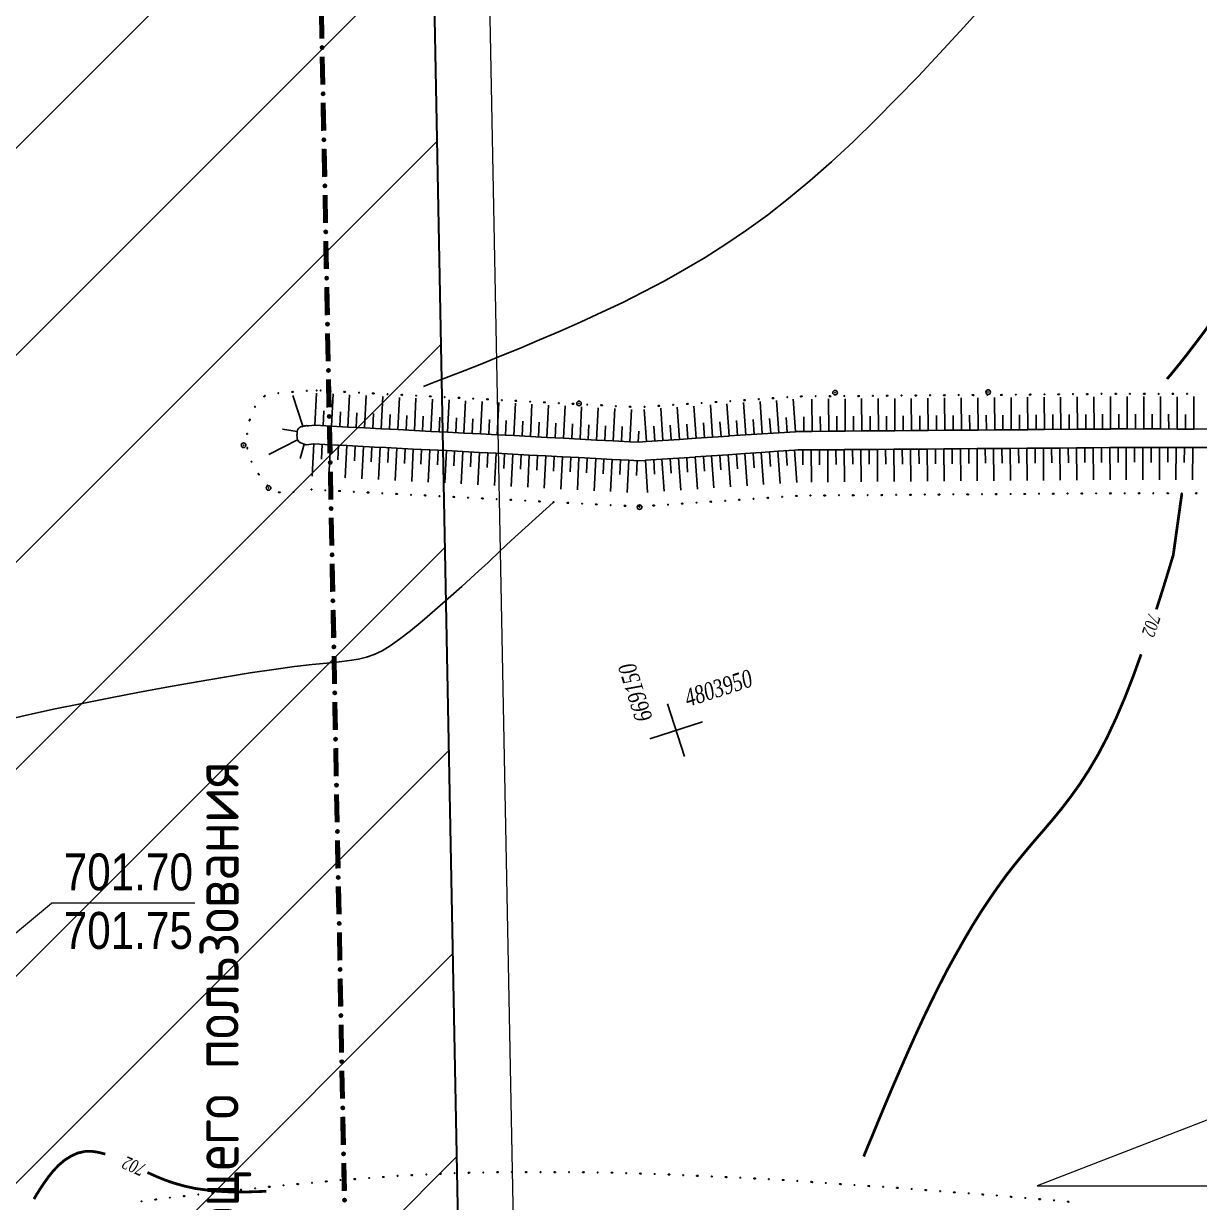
# Model space of a CAD drawing. Header units: millimetres. Extents: x 1353783 to 6492029790, y -7276956 to -512500.
# Drawn here: x 9998808 to 10011559, y -2824991 to -2812207 of the extents above; entities that cross this region are included whole.
import ezdxf
from ezdxf.enums import TextEntityAlignment as Align

# ---------------------------------------------------------------- set-up
doc = ezdxf.new("R2010")
doc.units = ezdxf.units.MM
doc.linetypes.add('CONTI', pattern=[0])
doc.layers.get('0').update_dxf_attribs({"lineweight": 5})
doc.layers.get('Defpoints').update_dxf_attribs({"color": 255})
for name, color, linetype, lineweight in [('!A-0', 7, 'Continuous', 0), ('Room_name', 250, 'Continuous', 20), ('Room_number', 250, 'Continuous', 13), ('ГП-Граница учасика ИЖС', 3, 'Continuous', 5)]:
    doc.layers.add(name, color=color, linetype=linetype, lineweight=lineweight)
doc.layers.add('AREA', color=1, linetype='Continuous', lineweight=15, plot=False)
for name, color, linetype in [('GOR_BUNKNOWN', 212, 'CONTI'), ('GORIZUNKNOWN', 32, 'CONTI'), ('PI_DTUNKNOWN', 250, 'CONTI'), ('SETKR', 7, 'CONTI'), ('SIT_LГРАНИЦЫ', 10, 'CONTI'), ('SIT_LРЕЛЬЕФ', 7, 'CONTI'), ('Заливка', 7, 'Continuous'), ('РЕЛЬЕФ', 7, 'CONTI')]:
    doc.layers.add(name, color=color, linetype=linetype)
doc.styles.add('ISOCPEUR', font='', dxfattribs={"width": 0.85})
doc.styles.add('SHRFT', font='', dxfattribs={"width": 0.75})
doc.styles.get("Standard").update_dxf_attribs({"font": 'Arial Narrow.ttf'})
doc.styles.get('ISOCPEUR').set_extended_font_data('ISOCPEUR')
doc.styles.get('SHRFT').set_extended_font_data('Times New Roman Cyr', italic=True)

# ---------------------------------------------------------------- blocks, each defined once
blk = doc.blocks.new('BL_333')
at = {"color": 0}
for p, q in [((0, -3), (0, 3)), ((-3, 0), (3, 0))]:
    blk.add_line(p, q, dxfattribs=at)
blk = doc.blocks.new('оо')
at = {"layer": 'GOR_BUNKNOWN', "color": 9, "true_color": 0xc7c8ca, "const_width": 0.15}
for points in [[(222999.563, -3431698.742), (222999.823, -3431698.582), (223000.133, -3431698.382), (223000.513, -3431698.132), (223000.963, -3431697.832), (223001.493, -3431697.462), (223002.123, -3431697.022), (223002.853, -3431696.492), (223003.703, -3431695.872), (223004.663, -3431695.152), (223005.763, -3431694.322)], [(222995.193, -3431710.462), (222995.843, -3431709.552), (222996.443, -3431708.692), (222996.973, -3431707.922), (222998.426, -3431704.91)], [(222990.543, -3431716.232), (222991.313, -3431715.402), (222992.103, -3431714.492), (222992.893, -3431713.522), (222993.663, -3431712.522)], [(222971.013, -3431733.852), (222971.423, -3431733.362), (222971.903, -3431732.802), (222972.433, -3431732.172), (222973.013, -3431731.492), (222973.633, -3431730.772), (222974.283, -3431730.032), (222974.963, -3431729.262), (222975.653, -3431728.492), (222976.353, -3431727.732), (222977.053, -3431726.992), (222977.743, -3431726.282), (222978.423, -3431725.602), (222979.103, -3431724.962), (222979.773, -3431724.342), (222980.433, -3431723.752), (222981.083, -3431723.202), (222981.743, -3431722.672), (222982.393, -3431722.172), (222983.033, -3431721.702), (222983.683, -3431721.262), (222984.333, -3431720.842), (222984.983, -3431720.432), (222985.643, -3431720.032), (222986.303, -3431719.622), (222986.973, -3431719.192), (222987.653, -3431718.722), (222988.353, -3431718.202), (222989.063, -3431717.622), (222989.793, -3431716.972), (222990.543, -3431716.232)], [(222930.873, -3431720.672), (222930.483, -3431720.642), (222930.093, -3431720.692), (222929.693, -3431720.792), (222929.313, -3431720.952), (222928.943, -3431721.152), (222928.593, -3431721.382), (222928.273, -3431721.622), (222927.973, -3431721.862), (222927.703, -3431722.082), (222927.473, -3431722.292)], [(222931.903, -3431721.152), (222931.563, -3431720.942), (222931.223, -3431720.772), (222930.873, -3431720.672)], [(222934.983, -3431723.802), (222934.563, -3431723.492), (222934.163, -3431723.152), (222933.773, -3431722.802)], [(222939.603, -3431725.742), (222939.273, -3431725.652), (222938.893, -3431725.542), (222938.463, -3431725.422), (222938.003, -3431725.272), (222937.523, -3431725.102), (222937.013, -3431724.902), (222936.503, -3431724.672), (222935.983, -3431724.422), (222935.483, -3431724.132), (222934.983, -3431723.802)]]:
    blk.add_lwpolyline(points, dxfattribs=at)
at = {"layer": 'GORIZUNKNOWN', "color": 9, "true_color": 0xc7c8ca}
for points in [[(222961.053, -3431686.792), (222961.743, -3431686.752), (222962.553, -3431686.712), (222963.453, -3431686.652), (222964.453, -3431686.592), (222965.513, -3431686.512), (222966.643, -3431686.422), (222967.823, -3431686.322), (222969.033, -3431686.202), (222970.263, -3431686.072), (222971.503, -3431685.922), (222972.743, -3431685.762), (222973.983, -3431685.562), (222975.223, -3431685.352), (222976.473, -3431685.092), (222977.733, -3431684.802), (222979.023, -3431684.472), (222980.323, -3431684.082), (222981.653, -3431683.652), (222983.013, -3431683.152), (222984.413, -3431682.592), (222985.843, -3431681.962), (222987.313, -3431681.282), (222988.793, -3431680.542), (222990.273, -3431679.772), (222991.763, -3431678.982), (222993.223, -3431678.162), (222994.653, -3431677.352), (222996.053, -3431676.542)], [(222933.993, -3431697.092), (222935.283, -3431697.202), (222936.693, -3431697.342), (222938.183, -3431697.502), (222939.743, -3431697.682), (222941.333, -3431697.872), (222942.913, -3431698.082), (222944.473, -3431698.292), (222945.963, -3431698.502), (222947.353, -3431698.712), (222948.633, -3431698.922), (222949.743, -3431699.122), (222950.693, -3431699.302), (222951.473, -3431699.472), (222952.133, -3431699.612), (222952.683, -3431699.722), (222953.173, -3431699.792), (222953.623, -3431699.832), (222954.073, -3431699.822), (222954.533, -3431699.752), (222955.043, -3431699.632), (222955.633, -3431699.452), (222956.323, -3431699.202), (222957.093, -3431698.892), (222957.933, -3431698.542), (222958.813, -3431698.162), (222959.713, -3431697.762), (222960.603, -3431697.352), (222961.473, -3431696.952), (222962.283, -3431696.562), (222963.023, -3431696.212), (222965.833, -3431694.932)]]:
    blk.add_lwpolyline(points, dxfattribs=at)
at = {"layer": 'PI_DTUNKNOWN', "color": 9, "true_color": 0xc7c8ca}
for centre in [(222950.793, -3431686.852), (222951.373, -3431689.472), (222968.803, -3431690.252), (222982.203, -3431693.942), (222970.213, -3431696.612), (222990.113, -3431696.452)]:
    blk.add_circle(centre, 0.125, dxfattribs=at)
for p in [(222950.793, -3431686.852), (222951.373, -3431689.472), (222968.803, -3431690.252), (222982.203, -3431693.942), (222990.113, -3431696.452), (222970.213, -3431696.612)]:
    blk.add_point(p, dxfattribs=at)
at = {"layer": 'SIT_LГРАНИЦЫ', "color": 9, "true_color": 0xc7c8ca}
for p, q in [((222961.933, -3431665.682), (222961.493, -3431667.122)), ((222961.973, -3431665.692), (222961.543, -3431667.132)), ((222962.013, -3431665.702), (222961.583, -3431667.142)), ((222962.053, -3431665.722), (222961.623, -3431667.152)), ((222962.103, -3431665.732), (222961.673, -3431667.172)), ((222961.203, -3431668.072), (222960.773, -3431669.512)), ((222961.253, -3431668.092), (222960.823, -3431669.522)), ((222961.293, -3431668.102), (222960.863, -3431669.542)), ((222961.333, -3431668.112), (222960.903, -3431669.552)), ((222961.383, -3431668.132), (222960.953, -3431669.562)), ((222960.493, -3431670.472), (222960.053, -3431671.912)), ((222960.533, -3431670.482), (222960.103, -3431671.922)), ((222960.573, -3431670.492), (222960.143, -3431671.932)), ((222960.613, -3431670.512), (222960.183, -3431671.942)), ((222960.663, -3431670.522), (222960.233, -3431671.962)), ((222959.773, -3431672.862), (222959.343, -3431674.302)), ((222959.823, -3431672.882), (222959.393, -3431674.312)), ((222959.863, -3431672.892), (222959.433, -3431674.332)), ((222959.903, -3431672.902), (222959.473, -3431674.342)), ((222959.953, -3431672.922), (222959.523, -3431674.352)), ((222959.063, -3431675.262), (222958.623, -3431676.702)), ((222959.103, -3431675.272), (222958.673, -3431676.712)), ((222959.143, -3431675.282), (222958.713, -3431676.722)), ((222959.183, -3431675.302), (222958.753, -3431676.732)), ((222959.233, -3431675.312), (222958.803, -3431676.752)), ((222958.333, -3431677.652), (222957.903, -3431679.092)), ((222958.383, -3431677.672), (222957.953, -3431679.102)), ((222958.423, -3431677.682), (222957.993, -3431679.122)), ((222958.463, -3431677.692), (222958.033, -3431679.132)), ((222958.513, -3431677.712), (222958.083, -3431679.142)), ((222957.623, -3431680.052), (222957.183, -3431681.492)), ((222957.663, -3431680.062), (222957.233, -3431681.502)), ((222957.703, -3431680.072), (222957.273, -3431681.512)), ((222957.743, -3431680.092), (222957.313, -3431681.522)), ((222957.793, -3431680.102), (222957.363, -3431681.542)), ((222956.893, -3431682.442), (222956.463, -3431683.882)), ((222956.943, -3431682.462), (222956.513, -3431683.892)), ((222956.983, -3431682.472), (222956.553, -3431683.912)), ((222957.023, -3431682.482), (222956.593, -3431683.922)), ((222957.073, -3431682.502), (222956.643, -3431683.932)), ((222956.183, -3431684.842), (222955.743, -3431686.282)), ((222956.223, -3431684.852), (222955.793, -3431686.292)), ((222956.263, -3431684.862), (222955.833, -3431686.302)), ((222956.303, -3431684.882), (222955.873, -3431686.312)), ((222956.353, -3431684.892), (222955.923, -3431686.332)), ((222955.463, -3431687.232), (222955.033, -3431688.672)), ((222955.513, -3431687.252), (222955.083, -3431688.682)), ((222955.553, -3431687.262), (222955.123, -3431688.702)), ((222955.593, -3431687.272), (222955.163, -3431688.712)), ((222955.643, -3431687.292), (222955.213, -3431688.722)), ((222954.753, -3431689.632), (222954.313, -3431691.072)), ((222954.793, -3431689.642), (222954.363, -3431691.082)), ((222954.833, -3431689.652), (222954.403, -3431691.092)), ((222954.873, -3431689.672), (222954.443, -3431691.102)), ((222954.923, -3431689.682), (222954.493, -3431691.122)), ((222954.023, -3431692.022), (222953.593, -3431693.462)), ((222954.073, -3431692.042), (222953.643, -3431693.472)), ((222954.113, -3431692.052), (222953.683, -3431693.492)), ((222954.153, -3431692.062), (222953.723, -3431693.502)), ((222954.203, -3431692.082), (222953.773, -3431693.512)), ((222953.313, -3431694.422), (222952.873, -3431695.862)), ((222953.353, -3431694.432), (222952.923, -3431695.872)), ((222953.393, -3431694.442), (222952.963, -3431695.882)), ((222953.433, -3431694.462), (222953.003, -3431695.892)), ((222953.483, -3431694.472), (222953.053, -3431695.912)), ((222952.593, -3431696.812), (222952.163, -3431698.252)), ((222952.643, -3431696.832), (222952.213, -3431698.262)), ((222952.683, -3431696.842), (222952.253, -3431698.282)), ((222952.723, -3431696.852), (222952.293, -3431698.292)), ((222952.773, -3431696.872), (222952.343, -3431698.302)), ((222951.883, -3431699.212), (222951.443, -3431700.652)), ((222951.923, -3431699.222), (222951.493, -3431700.662)), ((222951.963, -3431699.232), (222951.533, -3431700.672)), ((222952.003, -3431699.252), (222951.573, -3431700.682)), ((222952.053, -3431699.262), (222951.623, -3431700.702)), ((222951.153, -3431701.602), (222950.723, -3431703.042)), ((222951.203, -3431701.622), (222950.773, -3431703.052)), ((222951.243, -3431701.632), (222950.813, -3431703.072)), ((222951.283, -3431701.642), (222950.853, -3431703.082)), ((222951.333, -3431701.662), (222950.903, -3431703.092)), ((222950.443, -3431704.002), (222950.003, -3431705.442)), ((222950.483, -3431704.012), (222950.053, -3431705.452)), ((222950.523, -3431704.022), (222950.093, -3431705.462)), ((222950.563, -3431704.042), (222950.133, -3431705.472)), ((222950.613, -3431704.052), (222950.183, -3431705.492)), ((222949.713, -3431706.392), (222949.283, -3431707.832)), ((222949.763, -3431706.412), (222949.333, -3431707.842)), ((222949.803, -3431706.422), (222949.373, -3431707.862)), ((222949.843, -3431706.432), (222949.413, -3431707.872)), ((222949.893, -3431706.452), (222949.463, -3431707.882)), ((222949.003, -3431708.792), (222948.563, -3431710.232)), ((222949.043, -3431708.802), (222948.613, -3431710.242)), ((222949.083, -3431708.812), (222948.653, -3431710.252)), ((222949.123, -3431708.832), (222948.693, -3431710.262)), ((222949.173, -3431708.842), (222948.743, -3431710.282)), ((222948.283, -3431711.172), (222947.853, -3431712.612)), ((222948.333, -3431711.192), (222947.903, -3431712.622)), ((222948.373, -3431711.202), (222947.943, -3431712.642)), ((222948.413, -3431711.212), (222947.983, -3431712.652)), ((222948.463, -3431711.232), (222948.033, -3431712.662)), ((222947.573, -3431713.572), (222947.133, -3431715.012)), ((222947.613, -3431713.582), (222947.183, -3431715.022)), ((222947.653, -3431713.592), (222947.223, -3431715.032)), ((222947.693, -3431713.612), (222947.263, -3431715.042)), ((222947.743, -3431713.622), (222947.313, -3431715.062)), ((222946.843, -3431715.962), (222946.413, -3431717.402)), ((222946.893, -3431715.982), (222946.463, -3431717.412)), ((222946.933, -3431715.992), (222946.503, -3431717.432)), ((222946.973, -3431716.002), (222946.543, -3431717.442)), ((222947.023, -3431716.022), (222946.593, -3431717.452)), ((222946.133, -3431718.362), (222945.693, -3431719.802)), ((222946.173, -3431718.372), (222945.743, -3431719.812)), ((222946.213, -3431718.382), (222945.783, -3431719.822)), ((222946.253, -3431718.402), (222945.823, -3431719.832)), ((222946.303, -3431718.412), (222945.873, -3431719.852)), ((222945.403, -3431720.752), (222944.973, -3431722.192)), ((222945.453, -3431720.772), (222945.023, -3431722.202)), ((222945.493, -3431720.782), (222945.063, -3431722.222)), ((222945.533, -3431720.792), (222945.103, -3431722.232)), ((222945.583, -3431720.812), (222945.153, -3431722.242)), ((222944.693, -3431723.152), (222944.253, -3431724.592)), ((222944.733, -3431723.162), (222944.303, -3431724.602)), ((222944.773, -3431723.172), (222944.343, -3431724.612)), ((222944.813, -3431723.192), (222944.383, -3431724.622)), ((222944.863, -3431723.202), (222944.433, -3431724.642)), ((222943.973, -3431725.542), (222943.543, -3431726.982)), ((222944.023, -3431725.562), (222943.593, -3431726.992)), ((222944.063, -3431725.572), (222943.633, -3431727.012)), ((222944.103, -3431725.582), (222943.673, -3431727.022)), ((222944.153, -3431725.602), (222943.723, -3431727.032))]:
    blk.add_line(p, q, dxfattribs=at)
for centre, radius in [((222961.443, -3431667.622), 0.09), ((222961.443, -3431667.622), 0.04), ((222960.723, -3431670.022), 0.09), ((222960.723, -3431670.022), 0.04), ((222960.003, -3431672.412), 0.09), ((222960.003, -3431672.412), 0.04), ((222959.293, -3431674.812), 0.09), ((222959.293, -3431674.812), 0.04), ((222958.573, -3431677.202), 0.09), ((222958.573, -3431677.202), 0.04), ((222957.853, -3431679.602), 0.09), ((222957.853, -3431679.602), 0.04), ((222957.133, -3431681.992), 0.09), ((222957.133, -3431681.992), 0.04), ((222956.413, -3431684.392), 0.09), ((222956.413, -3431684.392), 0.04), ((222955.693, -3431686.782), 0.09), ((222955.693, -3431686.782), 0.04), ((222954.983, -3431689.182), 0.09), ((222954.983, -3431689.182), 0.04), ((222954.263, -3431691.572), 0.09), ((222954.263, -3431691.572), 0.04), ((222953.543, -3431693.972), 0.09), ((222953.543, -3431693.972), 0.04), ((222952.823, -3431696.362), 0.09), ((222952.823, -3431696.362), 0.04), ((222952.113, -3431698.762), 0.09), ((222952.113, -3431698.762), 0.04), ((222951.393, -3431701.152), 0.09), ((222951.393, -3431701.152), 0.04), ((222950.673, -3431703.552), 0.09), ((222950.673, -3431703.552), 0.04), ((222949.953, -3431705.942), 0.09), ((222949.953, -3431705.942), 0.04), ((222949.233, -3431708.342), 0.09), ((222949.233, -3431708.342), 0.04), ((222948.513, -3431710.732), 0.09), ((222948.513, -3431710.732), 0.04), ((222947.803, -3431713.122), 0.09), ((222947.803, -3431713.122), 0.04), ((222947.083, -3431715.512), 0.09), ((222947.083, -3431715.512), 0.04), ((222946.363, -3431717.912), 0.09), ((222946.363, -3431717.912), 0.04), ((222945.643, -3431720.302), 0.09), ((222945.643, -3431720.302), 0.04), ((222944.923, -3431722.702), 0.09), ((222944.923, -3431722.702), 0.04), ((222944.203, -3431725.092), 0.09), ((222944.203, -3431725.092), 0.04), ((222943.493, -3431727.492), 0.09), ((222943.493, -3431727.492), 0.04)]:
    blk.add_circle(centre, radius, dxfattribs=at)
at = {"layer": 'SIT_LРЕЛЬЕФ', "color": 9, "true_color": 0xc7c8ca}
for p, q in [((222954.163, -3431685.102), (222954.163, -3431686.852)), ((222955.423, -3431685.362), (222954.803, -3431687.002)), ((222956.263, -3431685.682), (222955.643, -3431687.322)), ((222957.103, -3431686.002), (222956.483, -3431687.642)), ((222953.073, -3431686.672), (222953.783, -3431687.032)), ((222953.853, -3431686.942), (222953.873, -3431686.912)), ((222953.873, -3431686.912), (222953.913, -3431686.892)), ((222953.913, -3431686.892), (222953.953, -3431686.882)), ((222953.953, -3431686.882), (222953.993, -3431686.872)), ((222953.993, -3431686.872), (222954.043, -3431686.852)), ((222954.043, -3431686.852), (222954.093, -3431686.842)), ((222954.093, -3431686.852), (222954.143, -3431686.852)), ((222954.143, -3431686.852), (222954.163, -3431686.852)), ((222954.163, -3431686.852), (222954.193, -3431686.852)), ((222954.193, -3431686.852), (222954.243, -3431686.862)), ((222954.243, -3431686.862), (222954.283, -3431686.862)), ((222954.283, -3431686.862), (222954.323, -3431686.872)), ((222954.323, -3431686.872), (222954.373, -3431686.882)), ((222954.373, -3431686.882), (222954.423, -3431686.902)), ((222954.423, -3431686.902), (222954.473, -3431686.922)), ((222954.473, -3431686.922), (222954.803, -3431687.002)), ((222955.503, -3431686.412), (222955.223, -3431687.162)), ((222956.343, -3431686.732), (222956.063, -3431687.482)), ((222957.943, -3431686.322), (222957.323, -3431687.962)), ((222958.793, -3431686.642), (222958.173, -3431688.282)), ((222951.943, -3431687.752), (222953.673, -3431687.462)), ((222953.673, -3431687.452), (222953.683, -3431687.382)), ((222953.683, -3431687.512), (222953.673, -3431687.462)), ((222953.683, -3431687.382), (222953.693, -3431687.302)), ((222953.693, -3431687.572), (222953.683, -3431687.512)), ((222953.693, -3431687.302), (222953.713, -3431687.232)), ((222953.733, -3431687.622), (222953.693, -3431687.572)), ((222953.713, -3431687.232), (222953.743, -3431687.152)), ((222953.743, -3431687.152), (222953.763, -3431687.082)), ((222953.763, -3431687.082), (222953.793, -3431687.022)), ((222953.793, -3431687.022), (222953.823, -3431686.972)), ((222953.823, -3431686.972), (222953.853, -3431686.942)), ((222954.803, -3431687.002), (222955.643, -3431687.322)), ((222955.643, -3431687.322), (222956.483, -3431687.642)), ((222957.183, -3431687.052), (222956.903, -3431687.802)), ((222958.023, -3431687.372), (222957.743, -3431688.122)), ((222959.633, -3431686.962), (222959.013, -3431688.602)), ((222960.473, -3431687.282), (222959.853, -3431688.922)), ((222953.493, -3431688.472), (222953.943, -3431687.802)), ((222953.783, -3431687.682), (222953.733, -3431687.622)), ((222953.863, -3431687.742), (222953.783, -3431687.682)), ((222953.823, -3431689.582), (222954.443, -3431687.942)), ((222953.943, -3431687.802), (222953.863, -3431687.742)), ((222954.033, -3431687.862), (222953.943, -3431687.802)), ((222954.443, -3431687.942), (222954.033, -3431687.862)), ((222954.443, -3431687.942), (222955.283, -3431688.262)), ((222954.583, -3431688.852), (222954.863, -3431688.102)), ((222956.483, -3431687.642), (222957.323, -3431687.962)), ((222957.323, -3431687.962), (222958.163, -3431688.282)), ((222958.873, -3431687.692), (222958.593, -3431688.442)), ((222959.713, -3431688.012), (222959.433, -3431688.762)), ((222961.313, -3431687.602), (222960.693, -3431689.242)), ((222962.153, -3431687.912), (222961.533, -3431689.552)), ((222954.663, -3431689.902), (222955.283, -3431688.262)), ((222955.283, -3431688.262), (222956.123, -3431688.582)), ((222955.423, -3431689.172), (222955.703, -3431688.422)), ((222955.503, -3431690.222), (222956.123, -3431688.582)), ((222956.123, -3431688.582), (222956.963, -3431688.902)), ((222956.263, -3431689.492), (222956.543, -3431688.742)), ((222958.173, -3431688.282), (222959.013, -3431688.602)), ((222959.013, -3431688.602), (222959.853, -3431688.922)), ((222960.553, -3431688.332), (222960.273, -3431689.082)), ((222961.393, -3431688.652), (222961.113, -3431689.402)), ((222962.993, -3431688.232), (222962.373, -3431689.872)), ((222963.833, -3431688.552), (222963.213, -3431690.192)), ((222956.343, -3431690.542), (222956.963, -3431688.902)), ((222956.963, -3431688.902), (222957.803, -3431689.222)), ((222957.103, -3431689.812), (222957.383, -3431689.062)), ((222957.193, -3431690.862), (222957.813, -3431689.222)), ((222957.813, -3431689.222), (222958.653, -3431689.542)), ((222957.953, -3431690.132), (222958.233, -3431689.382)), ((222959.853, -3431688.922), (222960.693, -3431689.242)), ((222960.693, -3431689.242), (222961.533, -3431689.562)), ((222962.233, -3431688.962), (222961.953, -3431689.712)), ((222963.073, -3431689.282), (222962.793, -3431690.032)), ((222964.683, -3431688.872), (222964.063, -3431690.512)), ((222965.523, -3431689.192), (222964.903, -3431690.832)), ((222958.033, -3431691.182), (222958.653, -3431689.542)), ((222958.653, -3431689.542), (222959.493, -3431689.862)), ((222958.793, -3431690.452), (222959.073, -3431689.702)), ((222958.873, -3431691.502), (222959.493, -3431689.862)), ((222959.493, -3431689.862), (222960.333, -3431690.182)), ((222959.633, -3431690.772), (222959.913, -3431690.022)), ((222961.533, -3431689.552), (222962.373, -3431689.872)), ((222962.373, -3431689.872), (222963.213, -3431690.192)), ((222963.913, -3431689.602), (222963.633, -3431690.352)), ((222964.763, -3431689.922), (222964.483, -3431690.672)), ((222966.363, -3431689.512), (222965.743, -3431691.152)), ((222967.203, -3431689.832), (222966.583, -3431691.472)), ((222959.713, -3431691.812), (222960.333, -3431690.172)), ((222960.333, -3431690.172), (222961.173, -3431690.492)), ((222960.473, -3431691.082), (222960.753, -3431690.332)), ((222960.553, -3431692.132), (222961.173, -3431690.492)), ((222961.173, -3431690.492), (222962.013, -3431690.812)), ((222961.313, -3431691.402), (222961.593, -3431690.652)), ((222963.213, -3431690.192), (222964.053, -3431690.512)), ((222964.063, -3431690.512), (222964.903, -3431690.832)), ((222965.603, -3431690.242), (222965.323, -3431690.992)), ((222966.443, -3431690.562), (222966.163, -3431691.312)), ((222968.043, -3431690.152), (222967.423, -3431691.792)), ((222968.883, -3431690.472), (222968.263, -3431692.112)), ((222961.393, -3431692.452), (222962.013, -3431690.812)), ((222962.013, -3431690.812), (222962.853, -3431691.132)), ((222962.153, -3431691.722), (222962.433, -3431690.972)), ((222962.233, -3431692.772), (222962.853, -3431691.132)), ((222962.853, -3431691.132), (222963.693, -3431691.452)), ((222962.993, -3431692.042), (222963.273, -3431691.292)), ((222964.903, -3431690.832), (222965.743, -3431691.152)), ((222965.743, -3431691.152), (222966.583, -3431691.472)), ((222967.283, -3431690.882), (222967.003, -3431691.632)), ((222968.123, -3431691.202), (222967.843, -3431691.952)), ((222969.723, -3431690.792), (222969.103, -3431692.432)), ((222970.573, -3431691.112), (222969.953, -3431692.752)), ((222963.083, -3431693.092), (222963.703, -3431691.452)), ((222963.703, -3431691.452), (222964.543, -3431691.772)), ((222963.843, -3431692.362), (222964.123, -3431691.612)), ((222963.923, -3431693.412), (222964.543, -3431691.772)), ((222964.543, -3431691.772), (222965.383, -3431692.092)), ((222964.683, -3431692.682), (222964.963, -3431691.932)), ((222966.583, -3431691.472), (222967.423, -3431691.792)), ((222967.423, -3431691.792), (222968.263, -3431692.112)), ((222968.963, -3431691.522), (222968.683, -3431692.272)), ((222969.803, -3431691.842), (222969.523, -3431692.592)), ((222971.413, -3431691.432), (222970.793, -3431693.072)), ((222972.073, -3431691.642), (222971.653, -3431693.342)), ((222972.943, -3431691.852), (222972.523, -3431693.552)), ((222964.763, -3431693.732), (222965.383, -3431692.092)), ((222965.383, -3431692.092), (222966.223, -3431692.412)), ((222965.523, -3431693.002), (222965.803, -3431692.252)), ((222965.603, -3431694.052), (222966.223, -3431692.412)), ((222966.223, -3431692.412), (222967.063, -3431692.732)), ((222966.363, -3431693.322), (222966.643, -3431692.572)), ((222968.263, -3431692.112), (222969.103, -3431692.432)), ((222969.103, -3431692.432), (222969.943, -3431692.752)), ((222970.653, -3431692.162), (222970.373, -3431692.912)), ((222971.423, -3431692.682), (222971.213, -3431693.232)), ((222972.283, -3431692.672), (222972.093, -3431693.452)), ((222973.813, -3431692.072), (222973.393, -3431693.772)), ((222974.693, -3431692.292), (222974.273, -3431693.992)), ((222975.563, -3431692.512), (222975.143, -3431694.212)), ((222966.443, -3431694.372), (222967.063, -3431692.732)), ((222967.063, -3431692.732), (222967.903, -3431693.052)), ((222967.203, -3431693.642), (222967.483, -3431692.892)), ((222967.283, -3431694.692), (222967.903, -3431693.052)), ((222967.903, -3431693.052), (222968.743, -3431693.372)), ((222968.043, -3431693.962), (222968.323, -3431693.212)), ((222969.953, -3431692.752), (222970.793, -3431693.072)), ((222970.793, -3431693.072), (222971.243, -3431693.242)), ((222971.243, -3431693.242), (222971.643, -3431693.342)), ((222973.153, -3431692.882), (222972.963, -3431693.662)), ((222974.023, -3431693.102), (222973.833, -3431693.882)), ((222974.903, -3431693.322), (222974.713, -3431694.102)), ((222976.433, -3431692.722), (222976.013, -3431694.422)), ((222977.313, -3431692.942), (222976.893, -3431694.642)), ((222978.183, -3431693.162), (222977.763, -3431694.862)), ((222968.133, -3431695.012), (222968.753, -3431693.372)), ((222968.753, -3431693.372), (222969.593, -3431693.692)), ((222968.893, -3431694.282), (222969.173, -3431693.532)), ((222968.973, -3431695.332), (222969.593, -3431693.692)), ((222969.593, -3431693.692), (222970.433, -3431694.012)), ((222969.733, -3431694.602), (222970.013, -3431693.852)), ((222971.653, -3431693.342), (222972.523, -3431693.562)), ((222972.523, -3431693.552), (222973.393, -3431693.772)), ((222973.393, -3431693.772), (222974.263, -3431693.992)), ((222975.773, -3431693.542), (222975.583, -3431694.322)), ((222976.643, -3431693.752), (222976.453, -3431694.532)), ((222979.053, -3431693.382), (222978.633, -3431695.082)), ((222979.933, -3431693.592), (222979.513, -3431695.292)), ((222980.893, -3431693.892), (222980.373, -3431695.562)), ((222969.813, -3431695.652), (222970.433, -3431694.012)), ((222970.433, -3431694.012), (222970.943, -3431694.202)), ((222970.573, -3431694.922), (222970.853, -3431694.172)), ((222970.873, -3431695.982), (222971.293, -3431694.282)), ((222970.943, -3431694.202), (222971.283, -3431694.292)), ((222971.293, -3431694.282), (222972.163, -3431694.502)), ((222971.533, -3431695.162), (222971.733, -3431694.392)), ((222971.743, -3431696.202), (222972.163, -3431694.502)), ((222972.163, -3431694.502), (222973.033, -3431694.722)), ((222974.273, -3431693.992), (222975.143, -3431694.212)), ((222975.143, -3431694.212), (222976.013, -3431694.432)), ((222976.013, -3431694.422), (222976.883, -3431694.642)), ((222977.523, -3431693.972), (222977.333, -3431694.752)), ((222978.393, -3431694.192), (222978.203, -3431694.972)), ((222979.263, -3431694.412), (222979.073, -3431695.192)), ((222981.753, -3431694.152), (222981.233, -3431695.822)), ((222982.613, -3431694.422), (222982.093, -3431696.092)), ((222972.403, -3431695.382), (222972.603, -3431694.612)), ((222972.613, -3431696.422), (222973.033, -3431694.722)), ((222973.033, -3431694.722), (222973.903, -3431694.942)), ((222973.273, -3431695.602), (222973.473, -3431694.832)), ((222973.493, -3431696.642), (222973.913, -3431694.942)), ((222973.913, -3431694.942), (222974.783, -3431695.162)), ((222974.153, -3431695.822), (222974.353, -3431695.052)), ((222974.363, -3431696.852), (222974.783, -3431695.152)), ((222974.783, -3431695.152), (222975.653, -3431695.372)), ((222976.893, -3431694.642), (222977.763, -3431694.862)), ((222977.763, -3431694.862), (222978.633, -3431695.082)), ((222978.633, -3431695.082), (222979.503, -3431695.302)), ((222980.183, -3431694.662), (222979.943, -3431695.422)), ((222981.043, -3431694.932), (222980.803, -3431695.692)), ((222981.903, -3431695.192), (222981.663, -3431695.952)), ((222983.473, -3431694.692), (222982.953, -3431696.362)), ((222984.323, -3431694.962), (222983.803, -3431696.632)), ((222985.183, -3431695.232), (222984.663, -3431696.902)), ((222975.023, -3431696.032), (222975.223, -3431695.262)), ((222975.233, -3431697.072), (222975.653, -3431695.372)), ((222975.653, -3431695.372), (222976.523, -3431695.592)), ((222975.893, -3431696.252), (222976.093, -3431695.482)), ((222976.113, -3431697.292), (222976.533, -3431695.592)), ((222976.533, -3431695.592), (222977.403, -3431695.812)), ((222976.773, -3431696.472), (222976.973, -3431695.702)), ((222976.983, -3431697.502), (222977.403, -3431695.802)), ((222977.403, -3431695.802), (222978.273, -3431696.022)), ((222979.513, -3431695.292), (222979.633, -3431695.322)), ((222979.633, -3431695.332), (222980.373, -3431695.562)), ((222980.373, -3431695.562), (222981.233, -3431695.832)), ((222981.233, -3431695.822), (222982.093, -3431696.092)), ((222982.763, -3431695.462), (222982.523, -3431696.222)), ((222983.623, -3431695.732), (222983.383, -3431696.492)), ((222986.043, -3431695.502), (222985.523, -3431697.172)), ((222986.903, -3431695.762), (222986.383, -3431697.432)), ((222977.643, -3431696.682), (222977.843, -3431695.912)), ((222977.853, -3431697.722), (222978.273, -3431696.022)), ((222978.273, -3431696.022), (222979.143, -3431696.242)), ((222978.513, -3431696.902), (222978.713, -3431696.132)), ((222978.733, -3431697.942), (222979.153, -3431696.242)), ((222979.153, -3431696.242), (222979.353, -3431696.292)), ((222979.343, -3431697.132), (222979.583, -3431696.362)), ((222979.353, -3431696.292), (222980.013, -3431696.502)), ((222979.493, -3431698.172), (222980.013, -3431696.502)), ((222980.013, -3431696.502), (222980.873, -3431696.772)), ((222982.093, -3431696.092), (222982.953, -3431696.362)), ((222982.953, -3431696.362), (222983.813, -3431696.632)), ((222984.473, -3431696.002), (222984.233, -3431696.762)), ((222985.333, -3431696.272), (222985.093, -3431697.032)), ((222987.763, -3431696.032), (222987.243, -3431697.702)), ((222988.623, -3431696.302), (222988.103, -3431697.972)), ((222980.203, -3431697.402), (222980.443, -3431696.632)), ((222980.353, -3431698.442), (222980.873, -3431696.772)), ((222980.873, -3431696.772), (222981.733, -3431697.042)), ((222981.063, -3431697.672), (222981.303, -3431696.902)), ((222981.213, -3431698.702), (222981.733, -3431697.032)), ((222981.733, -3431697.032), (222982.593, -3431697.302)), ((222983.803, -3431696.632), (222984.663, -3431696.902)), ((222984.663, -3431696.902), (222985.523, -3431697.172)), ((222986.193, -3431696.542), (222985.953, -3431697.302)), ((222987.053, -3431696.802), (222986.813, -3431697.562)), ((222987.913, -3431697.072), (222987.673, -3431697.832)), ((222989.483, -3431696.572), (222988.963, -3431698.242)), ((222990.343, -3431696.842), (222989.823, -3431698.512)), ((222991.203, -3431697.112), (222990.683, -3431698.782)), ((222981.923, -3431697.932), (222982.163, -3431697.162)), ((222982.063, -3431698.972), (222982.583, -3431697.302)), ((222982.583, -3431697.302), (222983.443, -3431697.572)), ((222982.773, -3431698.202), (222983.013, -3431697.432)), ((222982.923, -3431699.242), (222983.443, -3431697.572)), ((222983.443, -3431697.572), (222984.303, -3431697.842)), ((222983.633, -3431698.472), (222983.873, -3431697.702)), ((222985.523, -3431697.172), (222986.383, -3431697.442)), ((222986.383, -3431697.432), (222987.243, -3431697.702)), ((222987.243, -3431697.702), (222988.103, -3431697.972)), ((222988.773, -3431697.342), (222988.533, -3431698.102)), ((222989.633, -3431697.612), (222989.393, -3431698.372)), ((222992.063, -3431697.372), (222991.543, -3431699.042)), ((222992.923, -3431697.642), (222992.403, -3431699.312)), ((222983.783, -3431699.512), (222984.303, -3431697.842)), ((222984.303, -3431697.842), (222985.163, -3431698.112)), ((222984.493, -3431698.742), (222984.733, -3431697.972)), ((222984.643, -3431699.782), (222985.163, -3431698.112)), ((222985.163, -3431698.112), (222986.023, -3431698.382)), ((222985.353, -3431699.012), (222985.593, -3431698.242)), ((222985.503, -3431700.052), (222986.023, -3431698.382)), ((222986.023, -3431698.382), (222986.883, -3431698.652)), ((222988.103, -3431697.972), (222988.963, -3431698.242)), ((222988.963, -3431698.242), (222989.823, -3431698.512)), ((222990.493, -3431697.882), (222990.253, -3431698.642)), ((222991.353, -3431698.152), (222991.113, -3431698.912)), ((222992.213, -3431698.412), (222991.973, -3431699.172)), ((222993.773, -3431697.912), (222993.253, -3431699.582)), ((222994.633, -3431698.182), (222994.113, -3431699.852)), ((222986.213, -3431699.282), (222986.453, -3431698.512)), ((222986.363, -3431700.322), (222986.883, -3431698.652)), ((222986.883, -3431698.652), (222987.743, -3431698.922)), ((222987.073, -3431699.552), (222987.313, -3431698.782)), ((222987.223, -3431700.582), (222987.743, -3431698.912)), ((222987.743, -3431698.912), (222988.603, -3431699.182)), ((222987.933, -3431699.812), (222988.173, -3431699.042)), ((222989.823, -3431698.512), (222990.683, -3431698.782)), ((222990.683, -3431698.782), (222991.543, -3431699.052)), ((222991.543, -3431699.042), (222992.403, -3431699.312)), ((222993.073, -3431698.682), (222992.833, -3431699.442)), ((222993.923, -3431698.952), (222993.683, -3431699.712)), ((222995.493, -3431698.452), (222994.973, -3431700.122)), ((222996.363, -3431698.712), (222995.823, -3431700.382)), ((222997.223, -3431698.992), (222996.683, -3431700.662)), ((222988.083, -3431700.852), (222988.603, -3431699.182)), ((222988.603, -3431699.182), (222989.463, -3431699.452)), ((222988.793, -3431700.082), (222989.033, -3431699.312)), ((222988.943, -3431701.122), (222989.463, -3431699.452)), ((222989.463, -3431699.452), (222990.323, -3431699.722)), ((222989.653, -3431700.352), (222989.893, -3431699.582)), ((222992.403, -3431699.312), (222993.263, -3431699.582)), ((222993.253, -3431699.582), (222994.113, -3431699.852)), ((222994.783, -3431699.222), (222994.543, -3431699.982)), ((222995.643, -3431699.492), (222995.403, -3431700.252)), ((222998.083, -3431699.262), (222997.543, -3431700.932)), ((222998.933, -3431699.542), (222998.393, -3431701.212)), ((222989.803, -3431701.392), (222990.323, -3431699.722)), ((222990.323, -3431699.722), (222991.183, -3431699.992)), ((222990.513, -3431700.622), (222990.753, -3431699.852)), ((222990.653, -3431701.662), (222991.173, -3431699.992)), ((222991.173, -3431699.992), (222992.033, -3431700.262)), ((222991.363, -3431700.892), (222991.603, -3431700.122)), ((222991.513, -3431701.932), (222992.033, -3431700.262)), ((222992.033, -3431700.262), (222992.893, -3431700.532)), ((222994.113, -3431699.852), (222994.973, -3431700.122)), ((222994.973, -3431700.122), (222995.803, -3431700.382)), ((222996.493, -3431699.762), (222996.253, -3431700.522)), ((222997.353, -3431700.042), (222997.113, -3431700.802)), ((222998.213, -3431700.312), (222997.973, -3431701.072)), ((222999.793, -3431699.822), (222999.253, -3431701.492)), ((223000.653, -3431700.092), (223000.113, -3431701.762)), ((222992.223, -3431701.162), (222992.463, -3431700.392)), ((222992.373, -3431702.202), (222992.893, -3431700.532)), ((222992.893, -3431700.532), (222993.753, -3431700.802)), ((222993.083, -3431701.432), (222993.323, -3431700.662)), ((222993.233, -3431702.462), (222993.753, -3431700.792)), ((222993.753, -3431700.792), (222994.613, -3431701.062)), ((222993.943, -3431701.692), (222994.183, -3431700.922)), ((222995.803, -3431700.382), (222995.833, -3431700.392)), ((222995.823, -3431700.382), (222996.683, -3431700.662)), ((222996.683, -3431700.662), (222997.543, -3431700.942)), ((222997.543, -3431700.932), (222998.403, -3431701.212)), ((222999.063, -3431700.592), (222998.823, -3431701.352)), ((222999.923, -3431700.872), (222999.683, -3431701.632)), ((222994.093, -3431702.732), (222994.613, -3431701.062)), ((222994.613, -3431701.062), (222995.473, -3431701.332)), ((222994.803, -3431701.962), (222995.043, -3431701.192)), ((222994.953, -3431703.002), (222995.473, -3431701.332)), ((222995.473, -3431701.332), (222995.503, -3431701.342)), ((222995.503, -3431701.342), (222996.333, -3431701.612)), ((222995.653, -3431702.232), (222995.903, -3431701.472)), ((222995.783, -3431703.272), (222996.323, -3431701.602)), ((222996.323, -3431701.602), (222997.183, -3431701.882)), ((222998.393, -3431701.212), (222999.253, -3431701.492)), ((222999.253, -3431701.492), (223000.113, -3431701.772)), ((222996.503, -3431702.502), (222996.753, -3431701.742)), ((222996.643, -3431703.552), (222997.183, -3431701.882)), ((222997.183, -3431701.882), (222998.043, -3431702.162)), ((222997.363, -3431702.782), (222997.613, -3431702.022)), ((222997.503, -3431703.822), (222998.043, -3431702.152)), ((222998.043, -3431702.152), (222998.903, -3431702.432)), ((223000.113, -3431701.762), (223000.973, -3431702.042)), ((222998.223, -3431703.052), (222998.473, -3431702.292)), ((222998.353, -3431704.102), (222998.893, -3431702.432)), ((222998.893, -3431702.432), (222999.753, -3431702.712)), ((222999.073, -3431703.332), (222999.323, -3431702.572)), ((222999.213, -3431704.372), (222999.753, -3431702.702)), ((222999.753, -3431702.702), (223000.613, -3431702.982))]:
    blk.add_line(p, q, dxfattribs=at)
for centre in [(222952.663, -3431684.672), (222952.713, -3431684.652), (222953.453, -3431684.742), (222954.183, -3431684.902), (222954.233, -3431684.912), (222951.513, -3431685.672), (222951.543, -3431685.622), (222952.023, -3431685.052), (222954.963, -3431685.092), (222955.473, -3431685.232), (222955.683, -3431685.302), (222956.173, -3431685.502), (222956.873, -3431685.762), (222956.923, -3431685.782), (222957.623, -3431686.052), (222958.323, -3431686.312), (222951.163, -3431686.322), (222958.373, -3431686.332), (222959.073, -3431686.602), (222959.773, -3431686.862), (222959.823, -3431686.882), (222950.933, -3431687.082), (222950.943, -3431687.042), (222960.523, -3431687.152), (222961.223, -3431687.412), (222961.273, -3431687.432), (222950.933, -3431687.832), (222961.973, -3431687.702), (222962.673, -3431687.962), (222962.723, -3431687.982), (222951.083, -3431688.572), (222951.103, -3431688.612), (222963.423, -3431688.252), (222964.123, -3431688.512), (222964.173, -3431688.532), (222964.873, -3431688.802), (222951.353, -3431689.322), (222965.573, -3431689.062), (222965.613, -3431689.082), (222966.313, -3431689.352), (222951.833, -3431689.862), (222951.883, -3431689.882), (222952.593, -3431690.092), (222967.013, -3431689.612), (222967.063, -3431689.632), (222967.763, -3431689.902), (222953.563, -3431690.262), (222954.263, -3431690.532), (222968.463, -3431690.162), (222968.513, -3431690.182), (222969.213, -3431690.452), (222969.913, -3431690.712), (222969.963, -3431690.732), (222954.963, -3431690.792), (222955.013, -3431690.812), (222955.713, -3431691.082), (222956.413, -3431691.342), (222956.463, -3431691.362), (222970.663, -3431691.002), (222971.363, -3431691.262), (222971.413, -3431691.282), (222957.163, -3431691.632), (222957.863, -3431691.892), (222957.913, -3431691.912), (222972.133, -3431691.512), (222972.863, -3431691.692), (222972.913, -3431691.712), (222973.643, -3431691.892), (222958.613, -3431692.182), (222959.313, -3431692.442), (222959.363, -3431692.462), (222974.373, -3431692.072), (222974.413, -3431692.082), (222975.143, -3431692.262), (222975.873, -3431692.442), (222975.923, -3431692.462), (222976.653, -3431692.642), (222960.063, -3431692.732), (222960.763, -3431692.992), (222960.813, -3431693.012), (222961.513, -3431693.282), (222977.383, -3431692.822), (222977.423, -3431692.832), (222978.153, -3431693.012), (222978.883, -3431693.192), (222978.933, -3431693.202), (222962.213, -3431693.542), (222962.263, -3431693.562), (222962.963, -3431693.832), (222979.663, -3431693.382), (222980.373, -3431693.572), (222980.423, -3431693.582), (222981.143, -3431693.802), (222963.663, -3431694.092), (222963.713, -3431694.112), (222964.413, -3431694.382), (222981.853, -3431694.032), (222981.903, -3431694.052), (222982.623, -3431694.272), (222983.333, -3431694.502), (222983.383, -3431694.512), (222965.113, -3431694.642), (222965.153, -3431694.662), (222965.853, -3431694.932), (222966.553, -3431695.192), (222966.603, -3431695.212), (222984.103, -3431694.732), (222984.813, -3431694.962), (222984.863, -3431694.972), (222985.583, -3431695.192), (222967.303, -3431695.482), (222968.003, -3431695.742), (222968.053, -3431695.762), (222986.293, -3431695.422), (222986.343, -3431695.432), (222987.063, -3431695.652), (222987.773, -3431695.882), (222987.823, -3431695.892), (222968.753, -3431696.032), (222969.453, -3431696.292), (222969.503, -3431696.312), (222988.543, -3431696.112), (222989.253, -3431696.342), (222989.303, -3431696.362), (222970.213, -3431696.572), (222970.943, -3431696.752), (222970.993, -3431696.772), (222971.723, -3431696.952), (222972.453, -3431697.132), (222972.493, -3431697.142), (222990.023, -3431696.582), (222990.733, -3431696.812), (222990.783, -3431696.822), (222991.503, -3431697.042), (222973.223, -3431697.322), (222973.953, -3431697.502), (222974.003, -3431697.522), (222974.733, -3431697.702), (222992.213, -3431697.272), (222992.263, -3431697.282), (222992.983, -3431697.502), (222993.693, -3431697.732), (222993.743, -3431697.742), (222975.463, -3431697.882), (222975.503, -3431697.892), (222976.233, -3431698.072), (222976.963, -3431698.252), (222977.013, -3431698.262), (222977.743, -3431698.442), (222994.463, -3431697.962), (222995.173, -3431698.192), (222995.213, -3431698.202), (222995.933, -3431698.422), (222978.473, -3431698.622), (222978.513, -3431698.642), (222979.223, -3431698.842), (222979.933, -3431699.072), (222979.983, -3431699.082), (222996.653, -3431698.652), (222996.693, -3431698.662), (222997.403, -3431698.892), (222980.703, -3431699.302), (222981.413, -3431699.532), (222981.463, -3431699.552), (222998.123, -3431699.122), (222998.173, -3431699.142), (222998.883, -3431699.372), (222999.603, -3431699.602), (222999.643, -3431699.612), (222982.183, -3431699.772), (222982.893, -3431700.002), (222982.943, -3431700.012), (222983.663, -3431700.232), (223000.353, -3431699.842), (222984.373, -3431700.462), (222984.423, -3431700.472), (222985.143, -3431700.692), (222985.853, -3431700.922), (222985.903, -3431700.932), (222986.623, -3431701.152), (222987.333, -3431701.382), (222987.383, -3431701.402), (222988.103, -3431701.622), (222988.813, -3431701.852), (222988.863, -3431701.862), (222989.583, -3431702.082), (222990.293, -3431702.312), (222990.333, -3431702.322), (222991.053, -3431702.542), (222991.763, -3431702.772), (222991.813, -3431702.782), (222992.533, -3431703.002), (222993.243, -3431703.232), (222993.293, -3431703.252), (222994.013, -3431703.472), (222994.723, -3431703.702), (222994.773, -3431703.712), (222995.483, -3431703.942), (222996.203, -3431704.172), (222996.253, -3431704.182), (222996.963, -3431704.412), (222997.683, -3431704.642), (222997.723, -3431704.662), (222998.433, -3431704.892), (222999.153, -3431705.122), (222999.203, -3431705.132), (222932.983, -3431724.192), (222933.723, -3431724.332), (222933.783, -3431724.332), (222934.513, -3431724.472), (222935.253, -3431724.622), (222935.303, -3431724.642), (222936.033, -3431724.782), (222936.773, -3431724.932), (222936.823, -3431724.942), (222937.563, -3431725.092), (222938.293, -3431725.242), (222938.333, -3431725.252), (222939.073, -3431725.402), (222939.803, -3431725.552), (222939.853, -3431725.572), (222940.583, -3431725.722), (222941.313, -3431725.882), (222941.363, -3431725.902), (222942.093, -3431726.062), (222942.823, -3431726.222), (222942.883, -3431726.232), (222943.613, -3431726.392), (222944.343, -3431726.572), (222944.393, -3431726.592), (222945.123, -3431726.762), (222945.853, -3431726.942), (222945.893, -3431726.952), (222946.623, -3431727.122), (222946.633, -3431727.122), (222947.353, -3431727.312), (222947.403, -3431727.332), (222948.133, -3431727.532), (222948.853, -3431727.722), (222948.893, -3431727.732), (222949.623, -3431727.932), (222950.343, -3431728.142), (222950.393, -3431728.152), (222951.113, -3431728.372), (222951.833, -3431728.582), (222951.873, -3431728.592), (222952.593, -3431728.822), (222953.303, -3431729.052), (222953.353, -3431729.072), (222954.073, -3431729.302), (222954.783, -3431729.532), (222954.823, -3431729.542), (222955.543, -3431729.772), (222956.253, -3431730.012), (222956.303, -3431730.022), (222957.013, -3431730.262), (222957.723, -3431730.502), (222957.773, -3431730.522), (222958.473, -3431730.772), (222959.183, -3431731.022), (222959.233, -3431731.042), (222959.933, -3431731.292), (222960.643, -3431731.542), (222960.693, -3431731.562), (222961.383, -3431731.822), (222962.083, -3431732.082), (222962.133, -3431732.102), (222962.843, -3431732.362), (222963.543, -3431732.622), (222963.593, -3431732.642), (222964.293, -3431732.902), (222964.993, -3431733.172), (222965.043, -3431733.192), (222965.743, -3431733.452), (222966.443, -3431733.722), (222966.493, -3431733.742), (222967.183, -3431734.012), (222967.883, -3431734.292), (222967.933, -3431734.322), (222968.623, -3431734.592), (222969.323, -3431734.872), (222969.373, -3431734.902), (222970.063, -3431735.172), (222970.763, -3431735.452), (222970.813, -3431735.472), (222971.513, -3431735.742), (222972.203, -3431736.022), (222972.253, -3431736.032), (222972.953, -3431736.322), (222973.643, -3431736.602), (222973.683, -3431736.622), (222974.383, -3431736.912), (222975.073, -3431737.192), (222975.123, -3431737.212), (222975.823, -3431737.492), (222976.513, -3431737.772), (222976.553, -3431737.802), (222977.243, -3431738.072), (222977.933, -3431738.362), (222977.973, -3431738.392), (222978.673, -3431738.672), (222979.363, -3431738.962), (222979.413, -3431738.982), (222980.113, -3431739.272), (222980.803, -3431739.572), (222980.843, -3431739.592)]:
    blk.add_circle(centre, 0.02, dxfattribs=at)
at = {"layer": 'SETKR', "color": 9, "true_color": 0xc7c8ca, "xscale": 0.5000000000000001, "yscale": 0.5000000000000001, "zscale": 0.5000000000000001}
blk.add_blockref('BL_333', (222968.393, -3431708.732), dxfattribs=at)
at = {"layer": 'GOR_BUNKNOWN', "color": 9, "true_color": 0xc7c8ca, "style": 'SHRFT', "width": 0.75}
for rotation, p in [(233.46071, (222994.743, -3431710.492)), (138.0633, (222933.863, -3431722.392))]:
    blk.add_text('702', height=0.7125, rotation=rotation, dxfattribs=at).set_placement(p)
at = {"layer": 'РЕЛЬЕФ', "color": 9, "true_color": 0xc7c8ca, "style": 'SHRFT', "width": 0.75}
blk.add_text('669150', height=0.95, rotation=90, dxfattribs=at).set_placement((222967.393, -3431707.732))
blk.add_text('4803950', height=0.95, dxfattribs=at).set_placement((222969.393, -3431707.732))
blk = doc.blocks.new('RM_AREA')
at = {"layer": 'Room_number', "color": 0, "linetype": 'ByBlock', "lineweight": -2, "style": 'ISOCPEUR', "width": 0.85}
blk.add_attdef('ROOM_NAME', text='', height=3, dxfattribs=at).set_placement((0, 5), align=Align.CENTER)
at = {"layer": 'Room_number', "linetype": 'ByBlock', "lineweight": -2, "style": 'ISOCPEUR', "width": 0.85}
blk.add_attdef('AREA', text='', height=3, dxfattribs=at).set_placement((0, 0), align=Align.CENTER)

msp = doc.modelspace()

# ---------------------------------------------------------------- hatches: boundary and pattern name
at = {"layer": 'Заливка', "lineweight": 13, "ltscale": 100}
h = msp.add_hatch(dxfattribs=at)
h.set_pattern_fill('ANSI31', color=5, scale=500)
h.set_pattern_definition([(45, (298297.6, 0), (-1122.53202, 1122.53202), [])])
edge = h.paths.add_edge_path()
edge.add_line((9993522, -2792997), (9997384, -2799850))
edge.add_arc((9991112, -2803385), 7200, 1.9092, 29.4072, ccw=False)
edge.add_line((9998308, -2803146), (9998562, -2810752))
edge.add_line((9998562, -2810752), (9998562, -2843655))
edge.add_arc((9991345, -2843655), 7218, 354.3683, 359.9931, ccw=False)
edge.add_line((9998528, -2844363), (9997355, -2855584))
edge.add_arc((9998546, -2855726), 1200, 173.1727, 265.2807)
edge.add_line((9998448, -2856922), (10009648, -2857846))
edge.add_arc((10009746, -2856650), 1200, 265.3316, 378.4962)
edge.add_line((10010884, -2856270), (10004064, -2835875))
edge.add_arc((10009189, -2833879), 5500, 181.1082, 201.2773, ccw=False)
edge.add_line((10003690, -2833986), (10002921, -2794236))
edge.add_arc((10001721, -2794259), 1200, 1.1082, 75.4144)
edge.add_line((10002023, -2793098), (10001343, -2792921))
edge.add_line((10001343, -2792921), (9994868, -2791246))
edge.add_arc((9994567, -2792408), 1200, 75.4992, 209.4072)

# ---------------------------------------------------------------- linework, layer by layer
at = {"layer": '!A-0', "color": 219, "lineweight": 30, "ltscale": 100, "true_color": 0x642165}
msp.add_lwpolyline([(9993522, -2792997), (9997384, -2799850, -0.120562), (9998308, -2803146), (9998562, -2810752), (9998562, -2843655, -0.024548), (9998528, -2844363), (9997355, -2855584, 0.425031), (9998448, -2856922), (10009648, -2857846, 0.538245), (10010884, -2856270), (10004064, -2835875, -0.088232), (10003690, -2833986), (10002921, -2794236, 0.336081), (10002023, -2793098), (10001343, -2792921), (9994868, -2791246, 0.661308)], format="xyb", close=True, dxfattribs=at)
at = {"layer": 'AREA', "color": 1}
for p, q in [((9997962, -2822701, -1), (9999111, -2821744, -2898930)), ((10000666, -2821744, -2898930), (9999110, -2821744, -2898930))]:
    msp.add_line(p, q, dxfattribs=at)
at = {"layer": 'Defpoints', "lineweight": 0, "ltscale": 100}
msp.add_lwpolyline([(9996557, -2857458), (9998398, -2857520), (10009599, -2858444, 0.538245), (10011453, -2856079), (10004628, -2835671, -0.088961), (10004290, -2833974), (10003521, -2794224, 0.336081), (10002174, -2792517), (10001494, -2792340), (9995018, -2790665), (9990887, -2789701)], format="xyb", dxfattribs=at)
at = {"layer": 'Заливка', "color": 18, "lineweight": 13, "ltscale": 100}
msp.add_lwpolyline([(10012629, -2783696), (10012629, -2823716), (10009800, -2824810), (10015189, -2824810), (10012506, -2825771), (10012506, -2860929)], dxfattribs=at)

# ---------------------------------------------------------------- block references
at = {"layer": 'ГП-Граница учасика ИЖС', "color": 5}
ref = msp.add_blockref('RM_AREA', (9999905, -2826149), dxfattribs=dict(at, xscale=14.99999999999999, yscale=14.99999999999999, zscale=14.99999999999999, rotation=270.0000000931629))
ref.add_attrib('ROOM_NAME', 'Участок общего пользования', dxfattribs={"layer": 'Room_name', "color": 0, "linetype": 'ByBlock', "lineweight": -2, "height": 500, "rotation": 90, "style": 'ISOCPEUR', "width": 0.85}).set_placement((10001141, -2823996), align=Align.CENTER)
at = {"layer": 'РЕЛЬЕФ', "color": 240, "lineweight": 30, "true_color": 0xed1f24, "xscale": 200.0000000000001, "yscale": 200.0000000000001, "zscale": 200.0000000000001, "rotation": 17.80578495452471}
msp.add_blockref('оо', (-242329121, 637008728), dxfattribs=at)

# ---------------------------------------------------------------- texts
at = {"layer": 'AREA', "color": 1, "insert": (9999944, -2821409, -2898930), "char_height": 400, "attachment_point": 5}
msp.add_mtext('701.70', dxfattribs=at)
at = {"layer": 'AREA', "color": 18, "insert": (9999944, -2822044, -2898930), "char_height": 400, "attachment_point": 5}
msp.add_mtext('701.75', dxfattribs=at)

doc.saveas('drawing.dxf')
